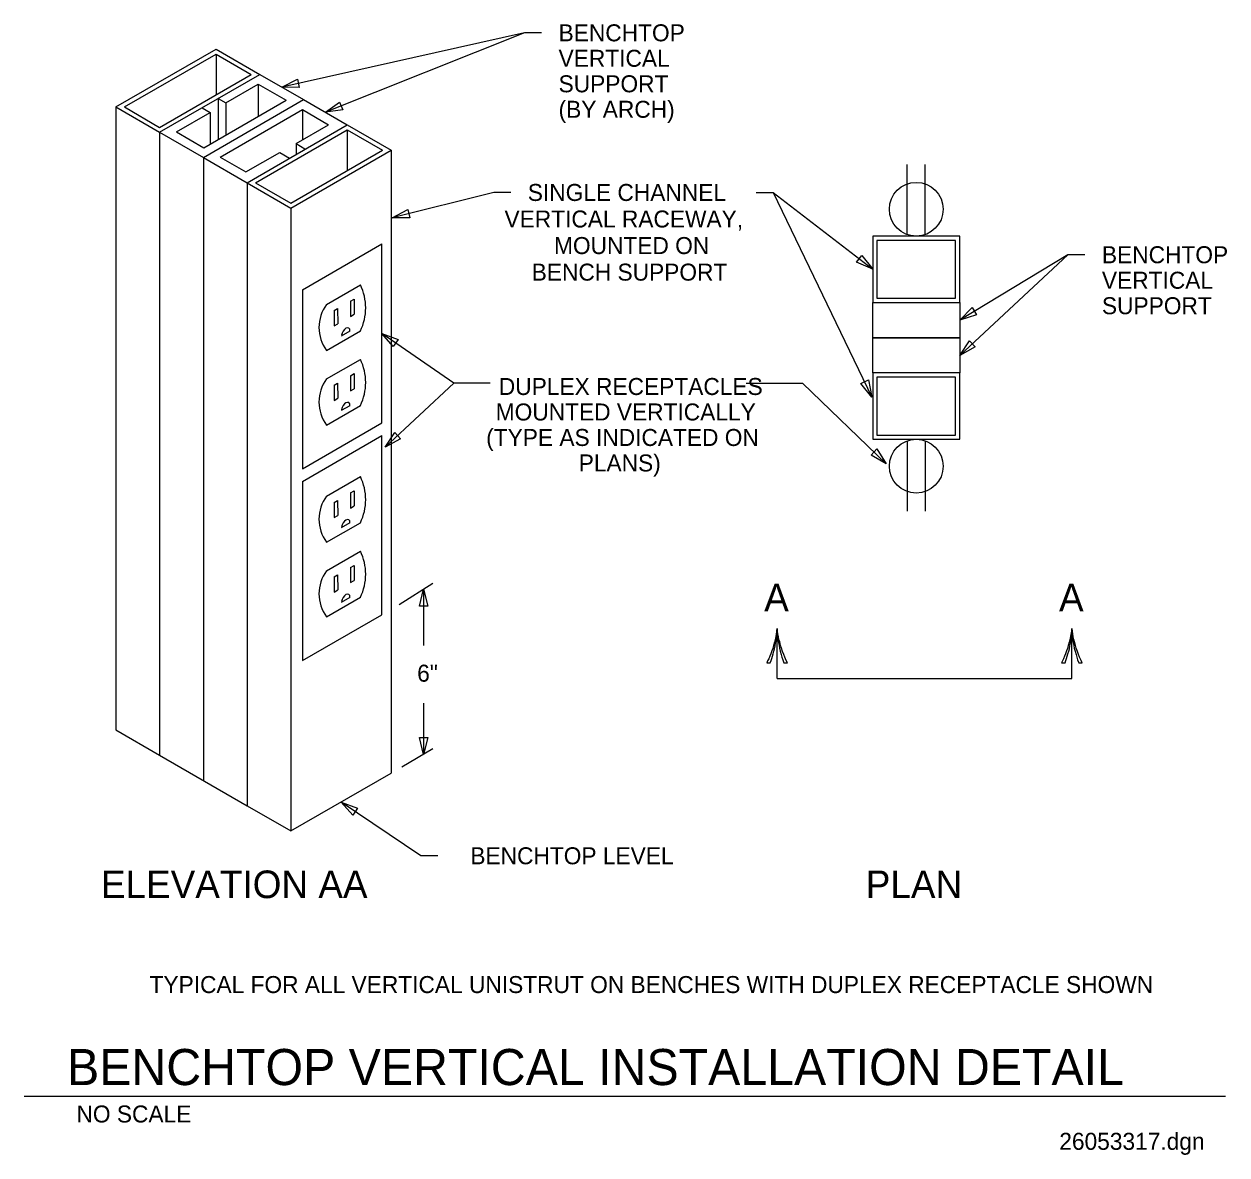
# Model space of a CAD drawing. Extents: x 10354.9 to 10402.1, y 10092.8 to 10137.2.
import ezdxf

# ---------------------------------------------------------------- set-up
doc = ezdxf.new("R2010")
doc.units = 0
for name, color, linetype in [('Level 3', 7, 'Continuous'), ('Level 52', 7, 'Continuous'), ('Level 61', 7, 'Continuous'), ('Level 62', 7, 'Continuous'), ('Level 63', 7, 'Continuous')]:
    doc.layers.add(name, color=color, linetype=linetype)

msp = doc.modelspace()

# ---------------------------------------------------------------- linework, layer by layer
at = {"layer": 'Level 52'}
msp.add_line((10354.867, 10095.139), (10402.013, 10095.139), dxfattribs=at)
at = {"layer": 'Level 61'}
for p, q in [((10364.119, 10135.221), (10365.836, 10134.23)), ((10362.78, 10134.103), (10364.056, 10134.839)), ((10364.056, 10134.839), (10365.153, 10134.206)), ((10364.056, 10134.839), (10364.056, 10133.572)), ((10361.906, 10131.96), (10365.836, 10134.23)), ((10361.928, 10132.344), (10365.153, 10134.206)), ((10362.481, 10134.276), (10362.78, 10134.103)), ((10362.481, 10134.276), (10362.481, 10132.663)), ((10365.836, 10134.23), (10367.553, 10133.238)), ((10360.853, 10132.965), (10362.177, 10133.729)), ((10361.855, 10133.914), (10362.177, 10133.729)), ((10362.177, 10133.729), (10362.177, 10132.488)), ((10362.566, 10131.976), (10365.79, 10133.838)), ((10362.78, 10134.103), (10362.78, 10132.836)), ((10365.79, 10133.838), (10365.79, 10132.65)), ((10365.79, 10133.838), (10366.819, 10133.244)), ((10365.543, 10132.508), (10366.819, 10133.244)), ((10360.188, 10132.952), (10361.906, 10131.96)), ((10360.853, 10132.965), (10361.928, 10132.344)), ((10365.543, 10132.508), (10365.543, 10132.078)), ((10365.543, 10132.508), (10365.891, 10132.307)), ((10361.906, 10131.96), (10361.906, 10107.524)), ((10361.906, 10131.96), (10363.623, 10130.969)), ((10362.566, 10131.976), (10363.576, 10131.393)), ((10363.576, 10131.393), (10364.899, 10132.157)), ((10364.899, 10132.157), (10365.29, 10131.931)), ((10360.188, 10108.515), (10363.623, 10106.532))]:
    msp.add_line(p, q, dxfattribs=at)
for points in [[(10388.169, 10126.274), (10391.588, 10126.274), (10391.588, 10124.891), (10388.169, 10124.891)], [(10388.169, 10124.891), (10391.588, 10124.891), (10391.588, 10123.508), (10388.169, 10123.508)]]:
    msp.add_lwpolyline(points, close=True, dxfattribs=at)
at = {"layer": 'Level 62'}
for p, q in [((10358.471, 10133.943), (10362.401, 10136.212)), ((10358.804, 10133.943), (10362.401, 10136.02)), ((10362.401, 10136.212), (10364.119, 10135.221)), ((10362.401, 10136.02), (10363.785, 10135.221)), ((10362.401, 10136.02), (10362.401, 10134.422)), ((10360.188, 10132.952), (10364.119, 10135.221)), ((10360.188, 10133.144), (10363.785, 10135.221)), ((10358.471, 10133.943), (10360.188, 10132.952)), ((10358.471, 10133.943), (10358.471, 10109.507)), ((10358.804, 10133.943), (10360.188, 10133.144)), ((10363.623, 10130.969), (10367.553, 10133.238)), ((10367.553, 10133.238), (10369.27, 10132.247)), ((10360.188, 10132.952), (10360.188, 10108.515)), ((10363.956, 10130.969), (10367.553, 10133.046)), ((10367.553, 10133.046), (10368.937, 10132.247)), ((10367.553, 10133.046), (10367.553, 10131.448)), ((10365.34, 10129.978), (10369.27, 10132.247)), ((10365.34, 10130.17), (10368.937, 10132.247)), ((10369.27, 10132.247), (10369.27, 10107.81)), ((10389.527, 10128.931), (10389.527, 10131.689)), ((10390.23, 10128.932), (10390.23, 10131.689)), ((10363.623, 10130.969), (10363.623, 10106.532)), ((10363.623, 10130.969), (10365.34, 10129.978)), ((10363.956, 10130.969), (10365.34, 10130.17)), ((10365.34, 10129.978), (10365.34, 10105.541)), ((10365.788, 10126.776), (10368.902, 10128.574)), ((10368.902, 10121.548), (10368.902, 10128.574)), ((10365.788, 10126.776), (10365.788, 10119.75)), ((10366.739, 10126.198), (10368.067, 10126.964)), ((10367.68, 10126.325), (10367.819, 10126.406)), ((10367.68, 10126.325), (10367.68, 10125.729)), ((10367.819, 10126.406), (10367.827, 10125.815)), ((10367.035, 10125.953), (10367.174, 10126.033)), ((10367.035, 10125.953), (10367.035, 10125.357)), ((10367.174, 10126.033), (10367.182, 10125.442)), ((10367.68, 10125.729), (10367.827, 10125.815)), ((10366.739, 10124.39), (10368.067, 10125.156)), ((10367.035, 10125.357), (10367.182, 10125.442)), ((10367.327, 10124.971), (10367.658, 10125.162)), ((10366.739, 10123.273), (10368.067, 10124.039)), ((10367.68, 10123.401), (10367.819, 10123.481)), ((10367.68, 10123.401), (10367.68, 10122.805)), ((10367.819, 10123.481), (10367.827, 10122.89)), ((10367.035, 10123.028), (10367.174, 10123.108)), ((10367.035, 10123.028), (10367.035, 10122.432)), ((10367.174, 10123.108), (10367.182, 10122.517)), ((10367.68, 10122.805), (10367.827, 10122.89)), ((10367.035, 10122.432), (10367.182, 10122.517)), ((10366.739, 10121.465), (10368.067, 10122.232)), ((10367.327, 10122.046), (10367.658, 10122.237)), ((10365.788, 10119.75), (10368.902, 10121.548)), ((10365.788, 10119.253), (10368.902, 10121.051)), ((10368.902, 10114.025), (10368.902, 10121.051)), ((10389.527, 10120.85), (10389.527, 10118.093)), ((10390.23, 10120.85), (10390.23, 10118.093)), ((10365.788, 10119.253), (10365.788, 10112.227)), ((10366.739, 10118.675), (10368.067, 10119.441)), ((10367.68, 10118.802), (10367.819, 10118.883)), ((10367.68, 10118.802), (10367.68, 10118.206)), ((10367.819, 10118.883), (10367.827, 10118.292)), ((10367.035, 10118.43), (10367.174, 10118.51)), ((10367.035, 10118.43), (10367.035, 10117.834)), ((10367.174, 10118.51), (10367.182, 10117.919)), ((10367.68, 10118.206), (10367.827, 10118.292)), ((10366.739, 10116.867), (10368.067, 10117.633)), ((10367.035, 10117.834), (10367.182, 10117.919)), ((10367.327, 10117.448), (10367.658, 10117.639)), ((10366.739, 10115.75), (10368.067, 10116.516)), ((10367.68, 10115.878), (10367.819, 10115.958)), ((10367.68, 10115.878), (10367.68, 10115.282)), ((10367.819, 10115.958), (10367.827, 10115.367)), ((10367.035, 10115.505), (10367.174, 10115.585)), ((10367.035, 10115.505), (10367.035, 10114.909)), ((10367.174, 10115.585), (10367.182, 10114.994)), ((10367.68, 10115.282), (10367.827, 10115.367)), ((10367.035, 10114.909), (10367.182, 10114.994)), ((10366.739, 10113.942), (10368.067, 10114.709)), ((10367.327, 10114.523), (10367.658, 10114.714)), ((10365.788, 10112.227), (10368.902, 10114.025)), ((10358.471, 10109.507), (10360.188, 10108.515)), ((10365.34, 10105.541), (10369.27, 10107.81)), ((10363.623, 10106.532), (10365.34, 10105.541))]:
    msp.add_line(p, q, dxfattribs=at)
for points in [[(10388.169, 10126.274), (10391.588, 10126.274), (10391.588, 10128.876), (10388.169, 10128.876)], [(10388.336, 10126.44), (10391.421, 10126.44), (10391.421, 10128.71), (10388.336, 10128.71)], [(10388.169, 10120.905), (10391.588, 10120.905), (10391.588, 10123.508), (10388.169, 10123.508)], [(10388.336, 10121.072), (10391.421, 10121.072), (10391.421, 10123.341), (10388.336, 10123.341)]]:
    msp.add_lwpolyline(points, close=True, dxfattribs=at)
for centre in [(10389.879, 10129.931), (10389.879, 10119.85)]:
    msp.add_circle(centre, 1.055, dxfattribs=at)
for centre, radius, start, end in [((10366.182, 10126.06), 2.091, 334.3863, 25.6137), ((10367.959, 10125.294), 1.518, 143.4578, 216.5422), ((10366.182, 10123.136), 2.091, 334.3863, 25.6137), ((10367.959, 10122.369), 1.518, 143.4578, 216.5422), ((10366.182, 10118.537), 2.091, 334.3863, 25.6137), ((10367.959, 10117.771), 1.518, 143.4578, 216.5422), ((10366.182, 10115.613), 2.091, 334.3863, 25.6137), ((10367.959, 10114.846), 1.518, 143.4578, 216.5422)]:
    msp.add_arc(centre, radius, start, end, dxfattribs=at)
for centre in [(10367.492, 10125.066), (10367.492, 10122.142), (10367.492, 10117.543), (10367.492, 10114.619)]:
    msp.add_ellipse(centre, major_axis=(0.117, 0.203), ratio=0.57735, start_param=5.497753, end_param=8.531602, dxfattribs=at)
at = {"layer": 'Level 63'}
for p, q in [((10374.509, 10136.852), (10364.977, 10134.725)), ((10374.509, 10136.852), (10366.694, 10133.734)), ((10375.176, 10136.852), (10374.509, 10136.852)), ((10375.176, 10136.852), (10374.509, 10136.852)), ((10373.301, 10130.59), (10369.317, 10129.597)), ((10373.968, 10130.59), (10373.301, 10130.59)), ((10383.595, 10130.59), (10384.262, 10130.59)), ((10383.595, 10130.59), (10384.262, 10130.59)), ((10384.262, 10130.59), (10388.169, 10127.575)), ((10384.262, 10130.59), (10388.14, 10122.564)), ((10395.831, 10128.147), (10391.588, 10125.582)), ((10395.831, 10128.147), (10391.588, 10124.199)), ((10396.498, 10128.147), (10395.831, 10128.147)), ((10396.498, 10128.147), (10395.831, 10128.147)), ((10371.73, 10123.103), (10368.902, 10125.061)), ((10371.73, 10123.103), (10369.039, 10120.594)), ((10373.163, 10123.103), (10371.73, 10123.103)), ((10372.397, 10123.103), (10371.73, 10123.103)), ((10383.199, 10123.103), (10385.42, 10123.103)), ((10385.42, 10123.103), (10388.703, 10119.948)), ((10369.59, 10114.428), (10370.911, 10115.262)), ((10370.546, 10115.031), (10370.546, 10112.818)), ((10384.417, 10111.52), (10384.417, 10113.49)), ((10395.986, 10111.52), (10395.986, 10113.49)), ((10384.417, 10111.52), (10395.986, 10111.52)), ((10370.546, 10110.555), (10370.546, 10108.543)), ((10370.911, 10108.757), (10369.691, 10108.039)), ((10370.434, 10104.567), (10367.305, 10106.676)), ((10371.101, 10104.567), (10370.434, 10104.567))]:
    msp.add_line(p, q, dxfattribs=at)
for points in [[(10365.664, 10134.708), (10364.977, 10134.725), (10365.592, 10135.033)], [(10367.375, 10133.826), (10366.694, 10133.734), (10367.252, 10134.136)], [(10370.005, 10129.597), (10369.317, 10129.597), (10369.924, 10129.92)], [(10387.743, 10128.114), (10388.169, 10127.575), (10387.54, 10127.85)], [(10392.245, 10125.784), (10391.588, 10125.582), (10392.072, 10126.07)], [(10369.355, 10124.544), (10368.902, 10125.061), (10369.545, 10124.818)], [(10392.189, 10124.531), (10391.588, 10124.199), (10391.962, 10124.775)], [(10388, 10123.237), (10388.14, 10122.564), (10387.7, 10123.092)], [(10369.64, 10120.927), (10369.039, 10120.594), (10369.413, 10121.171)], [(10388.338, 10120.53), (10388.703, 10119.948), (10388.107, 10120.289)], [(10370.379, 10114.365), (10370.546, 10115.031), (10370.712, 10114.365)], [(10370.712, 10109.209), (10370.546, 10108.543), (10370.379, 10109.209)], [(10367.765, 10106.165), (10367.305, 10106.676), (10367.951, 10106.441)]]:
    msp.add_lwpolyline(points, close=True, dxfattribs=at)
for points in [[(10384.417, 10113.49), (10384.397, 10113.372), (10384.379, 10113.256), (10384.355, 10113.104), (10384.313, 10112.948), (10384.277, 10112.814), (10384.245, 10112.698), (10384.207, 10112.602), (10384.167, 10112.496), (10384.129, 10112.398), (10384.089, 10112.298), (10384.047, 10112.21), (10384.013, 10112.14), (10384.147, 10112.14), (10384.179, 10112.226), (10384.209, 10112.31), (10384.235, 10112.4), (10384.261, 10112.488), (10384.291, 10112.598), (10384.317, 10112.684), (10384.339, 10112.804), (10384.357, 10112.906), (10384.377, 10113.022), (10384.391, 10113.13), (10384.399, 10113.228), (10384.405, 10113.308), (10384.411, 10113.39), (10384.417, 10113.49), (10384.425, 10113.364), (10384.435, 10113.24), (10384.447, 10113.078), (10384.473, 10112.93), (10384.493, 10112.82), (10384.513, 10112.706), (10384.541, 10112.598), (10384.581, 10112.46), (10384.609, 10112.362), (10384.643, 10112.26), (10384.687, 10112.14), (10384.823, 10112.14), (10384.779, 10112.23), (10384.719, 10112.36), (10384.683, 10112.458), (10384.633, 10112.586), (10384.585, 10112.714), (10384.555, 10112.822), (10384.519, 10112.956), (10384.491, 10113.054), (10384.471, 10113.162), (10384.453, 10113.27), (10384.435, 10113.38), (10384.417, 10113.49)], [(10395.986, 10113.49), (10395.966, 10113.372), (10395.948, 10113.256), (10395.924, 10113.104), (10395.882, 10112.948), (10395.846, 10112.814), (10395.814, 10112.698), (10395.776, 10112.602), (10395.736, 10112.496), (10395.698, 10112.398), (10395.658, 10112.298), (10395.616, 10112.21), (10395.582, 10112.14), (10395.716, 10112.14), (10395.748, 10112.226), (10395.778, 10112.31), (10395.804, 10112.4), (10395.83, 10112.488), (10395.86, 10112.598), (10395.886, 10112.684), (10395.908, 10112.804), (10395.926, 10112.906), (10395.946, 10113.022), (10395.96, 10113.13), (10395.968, 10113.228), (10395.974, 10113.308), (10395.98, 10113.39), (10395.986, 10113.49), (10395.994, 10113.364), (10396.004, 10113.24), (10396.016, 10113.078), (10396.042, 10112.93), (10396.062, 10112.82), (10396.082, 10112.706), (10396.11, 10112.598), (10396.15, 10112.46), (10396.178, 10112.362), (10396.212, 10112.26), (10396.256, 10112.14), (10396.392, 10112.14), (10396.348, 10112.23), (10396.288, 10112.36), (10396.252, 10112.458), (10396.202, 10112.586), (10396.154, 10112.714), (10396.124, 10112.822), (10396.088, 10112.956), (10396.06, 10113.054), (10396.04, 10113.162), (10396.022, 10113.27), (10396.004, 10113.38), (10395.986, 10113.49)]]:
    msp.add_lwpolyline(points, dxfattribs=at)

# ---------------------------------------------------------------- texts
at = {"layer": 'Level 3'}
msp.add_text('26053317.dgn', height=0.66667, dxfattribs=at).set_placement((10395.492, 10093.032))
at = {"layer": 'Level 52'}
for s, height, p in [('BENCHTOP VERTICAL INSTALLATION DETAIL', 1.41667, (10356.554, 10095.571)), ('NO SCALE', 0.6667, (10356.924, 10094.104))]:
    msp.add_text(s, height=height, dxfattribs=at).set_placement(p)
at = {"layer": 'Level 63'}
for s, height, p in [('BENCHTOP', 0.6667, (10375.843, 10136.519)), ('VERTICAL', 0.6667, (10375.843, 10135.519)), ('SUPPORT', 0.6667, (10375.843, 10134.519)), ('(BY ARCH)', 0.6667, (10375.843, 10133.519)), ('SINGLE CHANNEL', 0.66667, (10374.635, 10130.256)), ('VERTICAL RACEWAY,', 0.66667, (10373.721, 10129.215)), ('MOUNTED ON', 0.6667, (10375.664, 10128.173)), ('BENCHTOP', 0.6667, (10397.165, 10127.813)), ('BENCH SUPPORT', 0.66667, (10374.787, 10127.131)), ('VERTICAL', 0.6667, (10397.165, 10126.813)), ('SUPPORT', 0.6667, (10397.165, 10125.813)), ('DUPLEX RECEPTACLES', 0.66667, (10373.499, 10122.644)), ('MOUNTED VERTICALLY', 0.66667, (10373.376, 10121.644)), ('(TYPE AS INDICATED ON', 0.66667, (10373.002, 10120.644)), ('PLANS)', 0.6667, (10376.633, 10119.644)), ('A', 1.083, (10383.912, 10114.158)), ('A', 1.083, (10395.481, 10114.158)), ('6"', 0.6667, (10370.294, 10111.397)), ('BENCHTOP LEVEL', 0.66667, (10372.38, 10104.234)), ('ELEVATION AA', 1.08333, (10357.882, 10102.906)), ('PLAN', 1.0833, (10387.897, 10102.906)), ('TYPICAL FOR ALL VERTICAL UNISTRUT ON BENCHES WITH DUPLEX RECEPTACLE SHOWN', 0.66667, (10359.793, 10099.182))]:
    msp.add_text(s, height=height, dxfattribs=at).set_placement(p)

doc.saveas('drawing.dxf')
